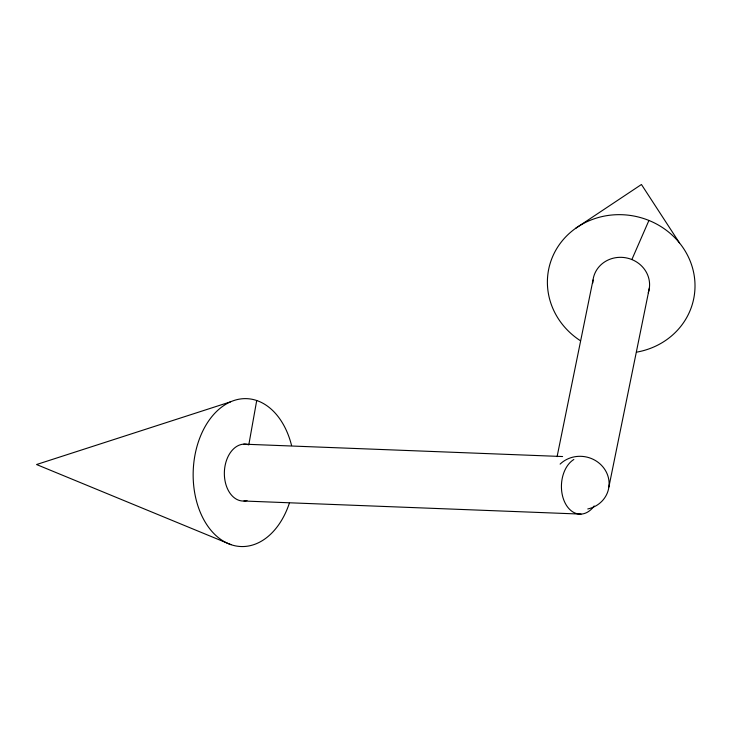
<?xml version="1.0" encoding="UTF-8"?>
<svg xmlns="http://www.w3.org/2000/svg" width="731" height="731" viewBox="0 0 731 731"><rect width="100%" height="100%" fill="white"/><g stroke="black" fill="none" stroke-linecap="round" stroke-linejoin="round"><path stroke-width="1.1" d="M256.718 400.506L248.796 444.859A28.463 19.481 -87.8 0 0 224.371 472.098A28.463 19.481 -87.8 0 0 247.005 500.507M557.095 456.628L593.024 280M608.886 486.947L649.375 287.968M631.867 259.551L648.927 220.451M575.818 228.191L641.443 184.495L679.41 242.829M230.466 401.858L36.55 464.532L230.987 544.659M243.743 444.156L562.596 456.537M243.953 501.018L581.017 514.103M289.348 503.211A73.995 50.658 -87.8 0 1 210.656 529.929A73.995 50.658 -87.8 0 1 215.206 412.841A73.995 50.658 -87.8 0 1 291.587 445.572M594.175 505.953A28.463 19.481 -87.8 0 1 564.396 501.493A28.463 19.481 -87.8 0 1 573.835 459.488M580.414 340.728A73.995 69.125 11.5 0 1 572.053 231.051A73.995 69.125 11.5 0 1 686.939 254.123A73.995 69.125 11.5 0 1 636.966 352.086M592.814 282.979A28.463 26.59 11.5 0 1 625.745 257.787A28.463 26.59 11.5 0 1 648.233 292.802M560.12 464.112A28.463 26.59 11.5 0 1 605.195 470.07A28.463 26.59 11.5 0 1 587.761 508.968"/></g></svg>
